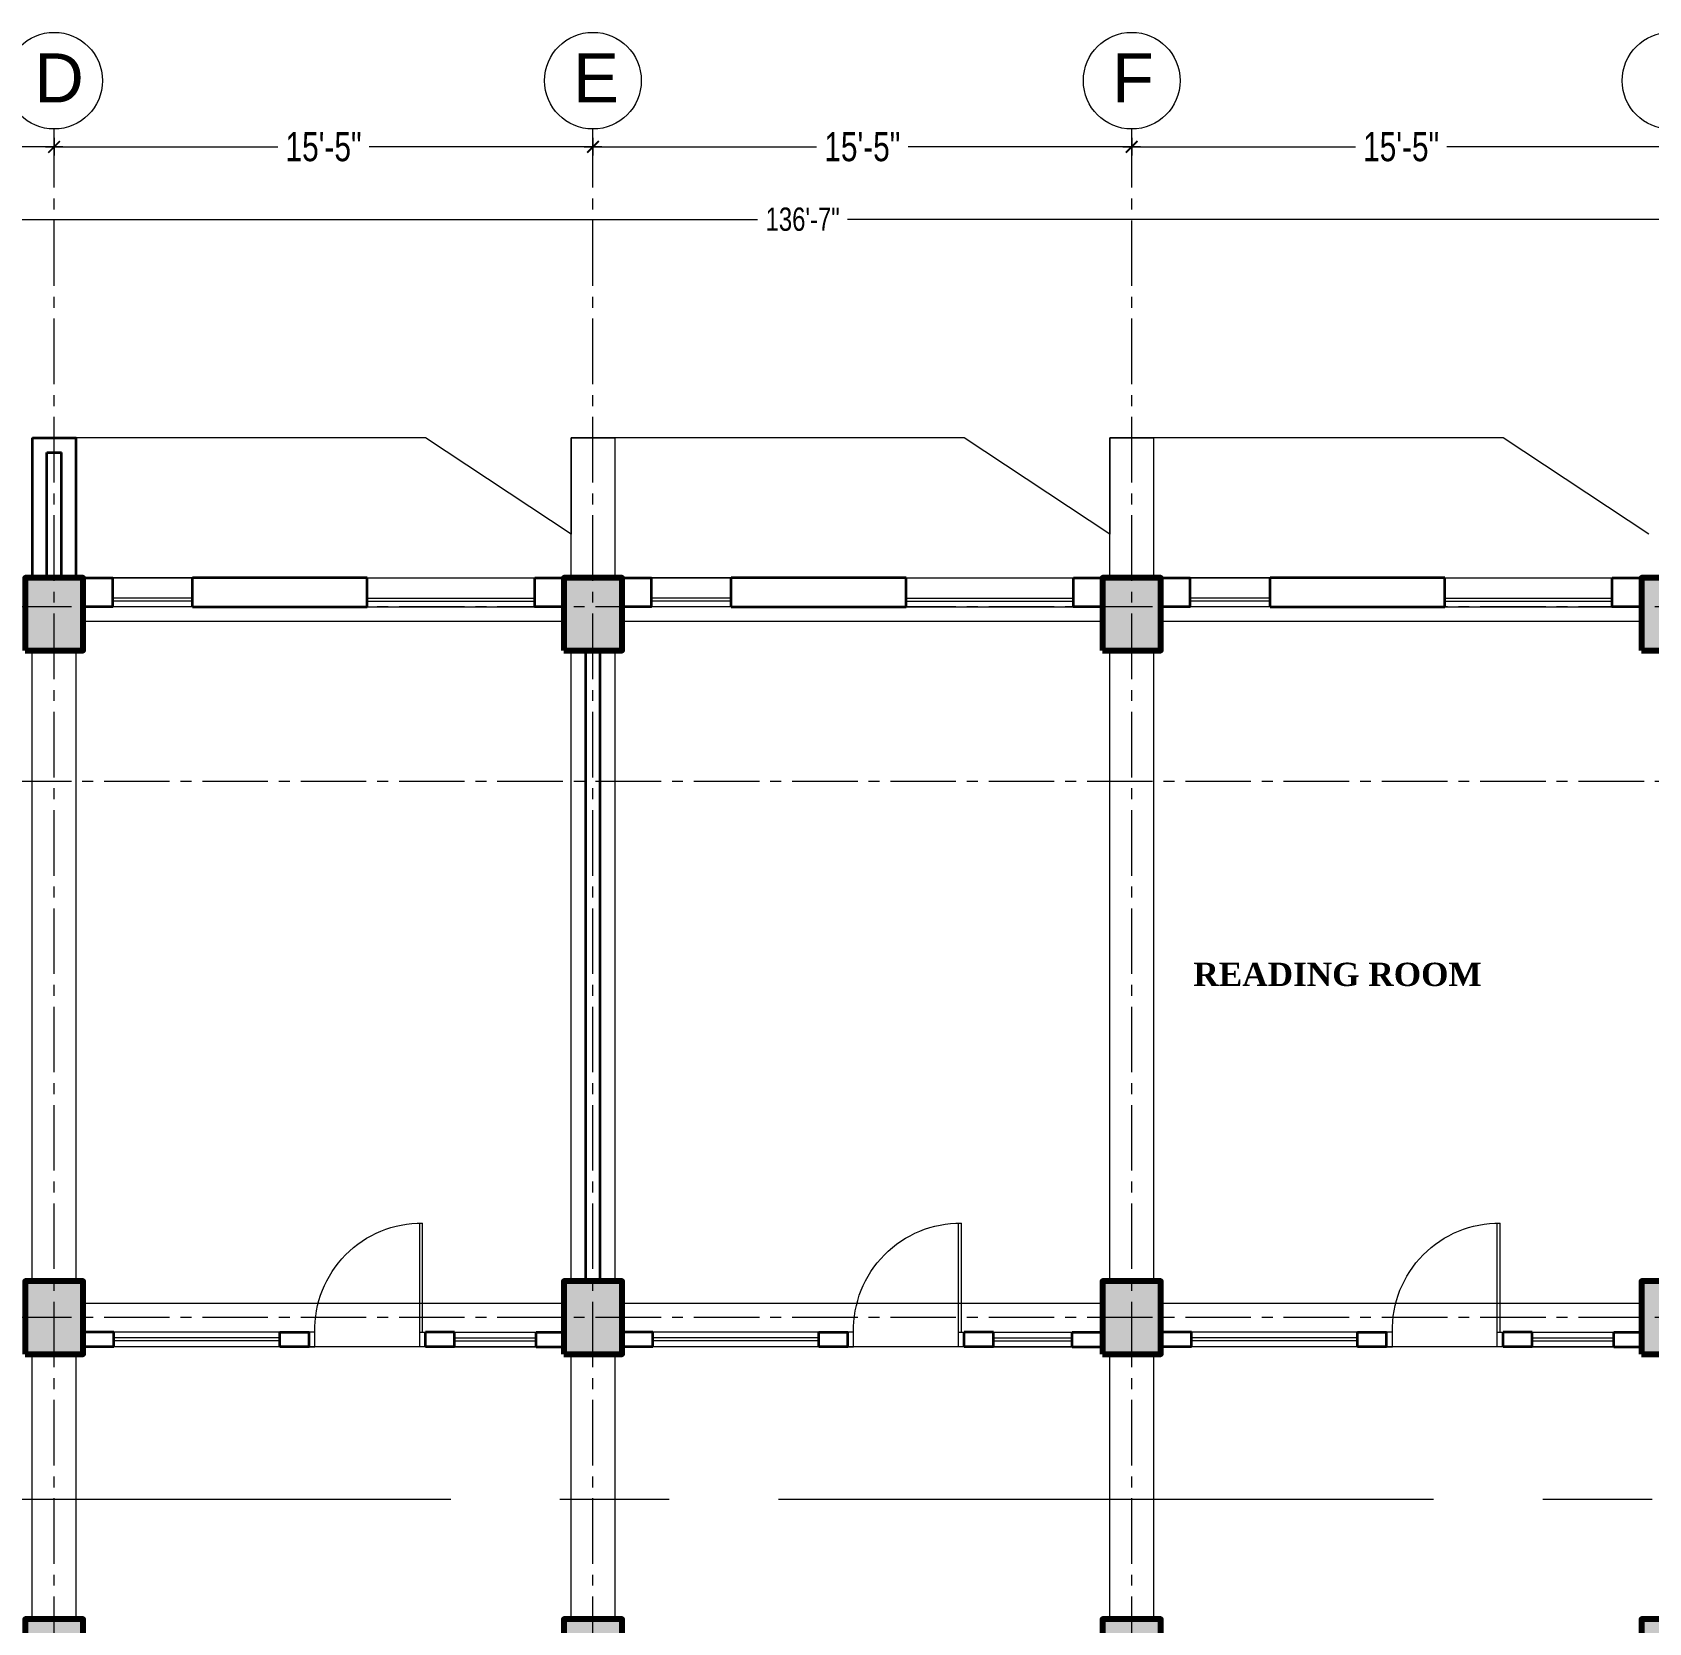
# Model space of a CAD drawing. Header units: feet. Extents: x 25261344 to 25389498, y 30010528 to 30074588.
# Drawn here: x 25357916 to 25358471, y 30072487 to 30073033 of the extents above; entities that cross this region are included whole.
import ezdxf

# ---------------------------------------------------------------- set-up
doc = ezdxf.new("R2010")
doc.units = ezdxf.units.FT
doc.header["$LTSCALE"] = 30
doc.header["$MEASUREMENT"] = 0
doc.header["$PDMODE"] = 32
doc.header["$PDSIZE"] = 15
doc.linetypes.add('CENTER2', pattern=[1.125, 0.75, -0.125, 0.125, -0.125])
doc.linetypes.add('DASHED', pattern=[0.75, 0.5, -0.25])
doc.layers.get('0').update_dxf_attribs({"lineweight": 5})
for name, color, linetype, lineweight in [('Column', 1, 'Continuous', 80), ('Dim-1', 7, 'Continuous', 9), ('Door', 32, 'Continuous', 5), ('GRADE BEAM', 2, 'Continuous', 20), ('grid text', 252, 'CENTER2', 9), ('line 2', 7, 'Continuous', 13), ('TEXT', 7, 'Continuous', 18), ('WALL', 7, 'Continuous', 35), ('WIN', 142, 'Continuous', 20)]:
    doc.layers.add(name, color=color, linetype=linetype, lineweight=lineweight)
doc.styles.add('RomanS', font='swissl.ttf')
doc.styles.get("Standard").update_dxf_attribs({"font": 'timesbd.ttf'})
doc.styles.add('SWIS_LT', font='swisscl.ttf')
doc.dimstyles.new('dim-02', dxfattribs={"dimtxt": 8, "dimasz": 3, "dimexe": 3, "dimexo": 3, "dimgap": 2, "dimtad": 0, "dimdec": 0, "dimzin": 0, "dimdsep": 46, "dimlunit": 4, "dimtxsty": 'SWIS_LT', "dimblk": 'ARCHTICK', "dimcen": 2, "dimdle": 3, "dimclrd": 256, "dimclre": 256, "dimclrt": 256, "dimadec": 0, "dimazin": 0, "dimtfac": 1, "dimtdec": 0, "dimtix": 1, "dimtmove": 0, "dimatfit": 3, "dimfxl": 0, "dimfrac": 2, "dimtolj": 1, "dimtzin": 1, "dimlwd": -1, "dimarcsym": 0})

# ---------------------------------------------------------------- blocks, each defined once
blk = doc.blocks.new('FG')
at = {"layer": 'Door'}
for p, q in [((-2, -5), (-2, -42.39)), ((-1, -5), (-1, -42.39))]:
    blk.add_line(p, q, dxfattribs=at)
for points in [[(-40, 0), (-38, 0), (-38, -5), (-40, -5)], [(0, 0), (-2, 0), (-2, -5), (0, -5)]]:
    blk.add_lwpolyline(points, dxfattribs=at)
blk.add_arc((-1.44, -5.83), 36.57, 178.7054, 270.6905, dxfattribs=at)
blk = doc.blocks.new('_ArchTick')
at = {"color": 0, "linetype": 'ByBlock', "const_width": 0.15}
blk.add_lwpolyline([(-0.5, -0.5), (0.5, 0.5)], dxfattribs=at)
blk = doc.blocks.new('*D103')
for p, q in [((25353257.4, 30072993.65), (25353337.22, 30072993.65)), ((25353448.4, 30072993.65), (25353368.59, 30072993.65))]:
    blk.add_line(p, q)
at = {"lineweight": -2}
for p, q in [((25353260.4, 30072996.78), (25353260.4, 30072990.65)), ((25353445.4, 30072996.78), (25353445.4, 30072990.65))]:
    blk.add_line(p, q, dxfattribs=at)
at = {"layer": 'Defpoints', "color": 0}
for p in [(25353260.4, 30072999.78), (25353445.4, 30072999.78), (25353445.4, 30072993.65)]:
    blk.add_point(p, dxfattribs=at)
at = {"xscale": 4, "yscale": 4, "zscale": 4, "rotation": 180}
blk.add_blockref('_ArchTick', (25353260.4, 30072993.65), dxfattribs=at)
at = {"xscale": 4, "yscale": 4, "zscale": 4}
blk.add_blockref('_ArchTick', (25353445.4, 30072993.65), dxfattribs=at)
at = {"insert": (25353352.9, 30072993.65), "char_height": 10, "attachment_point": 5, "style": 'SWIS_LT'}
blk.add_mtext('\\A1;15\'-5"', dxfattribs=at)
blk = doc.blocks.new('*D104')
for p, q in [((25353442.4, 30072993.65), (25353522.22, 30072993.65)), ((25353633.4, 30072993.65), (25353553.59, 30072993.65))]:
    blk.add_line(p, q)
at = {"lineweight": -2}
for p, q in [((25353445.4, 30072996.78), (25353445.4, 30072990.65)), ((25353630.4, 30072996.78), (25353630.4, 30072990.65))]:
    blk.add_line(p, q, dxfattribs=at)
at = {"layer": 'Defpoints', "color": 0}
for p in [(25353445.4, 30072999.78), (25353630.4, 30072999.78), (25353630.4, 30072993.65)]:
    blk.add_point(p, dxfattribs=at)
at = {"xscale": 4, "yscale": 4, "zscale": 4, "rotation": 180}
blk.add_blockref('_ArchTick', (25353445.4, 30072993.65), dxfattribs=at)
at = {"xscale": 4, "yscale": 4, "zscale": 4}
blk.add_blockref('_ArchTick', (25353630.4, 30072993.65), dxfattribs=at)
at = {"insert": (25353537.9, 30072993.65), "char_height": 10, "attachment_point": 5, "style": 'SWIS_LT'}
blk.add_mtext('\\A1;15\'-5"', dxfattribs=at)
blk = doc.blocks.new('*D105')
for p, q in [((25353627.4, 30072993.65), (25353707.22, 30072993.65)), ((25353818.4, 30072993.65), (25353738.59, 30072993.65))]:
    blk.add_line(p, q)
at = {"lineweight": -2}
for p, q in [((25353630.4, 30072996.78), (25353630.4, 30072990.65)), ((25353815.4, 30072996.78), (25353815.4, 30072990.65))]:
    blk.add_line(p, q, dxfattribs=at)
at = {"layer": 'Defpoints', "color": 0}
for p in [(25353630.4, 30072999.78), (25353815.4, 30072999.78), (25353815.4, 30072993.65)]:
    blk.add_point(p, dxfattribs=at)
at = {"xscale": 4, "yscale": 4, "zscale": 4, "rotation": 180}
blk.add_blockref('_ArchTick', (25353630.4, 30072993.65), dxfattribs=at)
at = {"xscale": 4, "yscale": 4, "zscale": 4}
blk.add_blockref('_ArchTick', (25353815.4, 30072993.65), dxfattribs=at)
at = {"insert": (25353722.9, 30072993.65), "char_height": 10, "attachment_point": 5, "style": 'SWIS_LT'}
blk.add_mtext('\\A1;15\'-5"', dxfattribs=at)
blk = doc.blocks.new('*D106')
for p, q in [((25353812.4, 30072993.65), (25353892.22, 30072993.65)), ((25354003.4, 30072993.65), (25353923.59, 30072993.65))]:
    blk.add_line(p, q)
at = {"lineweight": -2}
for p, q in [((25353815.4, 30072996.78), (25353815.4, 30072990.65)), ((25354000.4, 30072996.78), (25354000.4, 30072990.65))]:
    blk.add_line(p, q, dxfattribs=at)
at = {"layer": 'Defpoints', "color": 0}
for p in [(25353815.4, 30072999.78), (25354000.4, 30072999.78), (25354000.4, 30072993.65)]:
    blk.add_point(p, dxfattribs=at)
at = {"xscale": 4, "yscale": 4, "zscale": 4, "rotation": 180}
blk.add_blockref('_ArchTick', (25353815.4, 30072993.65), dxfattribs=at)
at = {"xscale": 4, "yscale": 4, "zscale": 4}
blk.add_blockref('_ArchTick', (25354000.4, 30072993.65), dxfattribs=at)
at = {"insert": (25353907.9, 30072993.65), "char_height": 10, "attachment_point": 5, "style": 'SWIS_LT'}
blk.add_mtext('\\A1;15\'-5"', dxfattribs=at)
blk = doc.blocks.new('*D150')
at = {"layer": 'Defpoints', "color": 0}
for p in [(25358999.61, 30072968.76), (25358999.61, 30072941.7), (25357360.61, 30072893.7)]:
    blk.add_point(p, dxfattribs=at)
at = {"layer": 'Dim-1', "lineweight": -2}
for p, q in [((25357360.61, 30072958.76), (25357360.61, 30072971.76)), ((25358999.61, 30072958.76), (25358999.61, 30072971.76))]:
    blk.add_line(p, q, dxfattribs=at)
at = {"layer": 'Dim-1'}
for p, q in [((25357357.61, 30072968.76), (25358164.65, 30072968.76)), ((25359002.61, 30072968.76), (25358195.56, 30072968.76))]:
    blk.add_line(p, q, dxfattribs=at)
at = {"layer": 'Dim-1', "xscale": 3, "yscale": 3, "zscale": 3, "rotation": 180}
blk.add_blockref('_ArchTick', (25357360.61, 30072968.76), dxfattribs=at)
at = {"layer": 'Dim-1', "xscale": 3, "yscale": 3, "zscale": 3}
blk.add_blockref('_ArchTick', (25358999.61, 30072968.76), dxfattribs=at)
at = {"layer": 'Dim-1', "insert": (25358180.11, 30072968.76), "char_height": 8, "attachment_point": 5, "style": 'SWIS_LT'}
blk.add_mtext('\\A1;136\'-7"', dxfattribs=at)
blk = doc.blocks.new('*D151')
at = {"layer": 'Defpoints', "color": 0}
for p in [(25358999.61, 30072941.7), (25357314.81, 30071881.7), (25357560.61, 30071881.7)]:
    blk.add_point(p, dxfattribs=at)
at = {"layer": 'Dim-1'}
for p, q in [((25357314.81, 30072944.7), (25357314.81, 30072424.75)), ((25357314.81, 30071878.7), (25357314.81, 30072398.65))]:
    blk.add_line(p, q, dxfattribs=at)
at = {"layer": 'Dim-1', "lineweight": -2}
for p, q in [((25357324.81, 30072941.7), (25357311.81, 30072941.7)), ((25357324.81, 30071881.7), (25357311.81, 30071881.7))]:
    blk.add_line(p, q, dxfattribs=at)
at = {"layer": 'Dim-1', "xscale": 3, "yscale": 3, "zscale": 3}
for p, rotation in [((25357314.81, 30072941.7), 90), ((25357314.81, 30071881.7), 270)]:
    blk.add_blockref('_ArchTick', p, dxfattribs=dict(at, rotation=rotation))
at = {"layer": 'Dim-1', "insert": (25357314.81, 30072411.7), "char_height": 8, "attachment_point": 5, "rotation": 90, "style": 'SWIS_LT'}
blk.add_mtext('\\A1;88\'-4"', dxfattribs=at)
blk = doc.blocks.new('CLMN-1')
at = {"layer": 'Column', "lineweight": 0}
h = blk.add_hatch(dxfattribs=at)
h.set_pattern_fill('AR-CONC', color=9, style=0)
h.set_pattern_definition([(50, (2964.0585, 2071.44), (7.172601826, -0.6275213498), [0.75, -8.25]), (355, (2964.0585, 2071.44), (-1.3875133361, 7.521921337), [0.6, -6.6]), (100.4514, (2964.656, 2071.3876), (5.7850938171, 6.8943954206), [0.6374019, -7.01142112]), (46.1842, (2964.0585, 2073.44), (10.6724104863, -1.6551901433), [1.125, -12.375]), (96.6356, (2964.948, 2073.302), (9.3466270555, 9.741178709), [0.95610288, -10.51713]), (351.1842, (2964.058, 2073.44), (9.3466194513, 9.7411860093), [0.9, -9.9]), (21, (2965.0585, 2072.94), (5.9690705212, -4.02618890665), [0.75, -8.25]), (326, (2965.0585, 2072.94), (2.4331533192, 7.2515004505), [0.6, -6.6]), (71.4514, (2965.556, 2072.6044), (8.4022262858, 3.2253049671), [0.6374019, -7.01142112]), (37.5, (2964.0585, 2071.44), (0.12159855317, 3.32893853831), [0, -6.52, 0, -6.7, 0, -6.625]), (7.5, (2964.0585, 2071.44), (2.63069537442, 3.94411711882), [0, -3.82, 0, -6.37, 0, -2.525]), (327.5, (2961.8285, 2071.44), (5.33822436172, -0.22554871734), [0, -2.5, 0, -7.8, 0, -10.35]), (317.5, (2960.8285, 2071.44), (5.8318616934, 1.0010498233), [0, -3.25, 0, -5.18, 0, -7.35])])
h.paths.add_polyline_path([(25350570.66, 30072708.02), (25350590.66, 30072708.02), (25350590.66, 30072733.02), (25350570.66, 30072733.02)])
h.paths.add_polyline_path([(25350570.66, 30072824.02), (25350590.66, 30072824.02), (25350590.66, 30072849.02), (25350570.66, 30072849.02)])
h.paths.add_polyline_path([(25350570.66, 30073065.52), (25350590.66, 30073065.52), (25350590.66, 30073090.52), (25350570.66, 30073090.52)])
h.paths.add_polyline_path([(25350570.66, 30072481.65), (25350570.66, 30072491.65), (25350585.66, 30072491.65), (25350585.66, 30072466.65), (25350560.66, 30072466.65), (25350560.66, 30072481.65)])
h.paths.add_polyline_path([(25350570.66, 30072567.52), (25350560.66, 30072567.52), (25350560.66, 30072582.52), (25350585.66, 30072582.52), (25350585.66, 30072557.52), (25350570.66, 30072557.52)])
h.paths.add_polyline_path([(25350405.66, 30072481.65), (25350415.66, 30072481.65), (25350415.66, 30072466.65), (25350390.66, 30072466.65), (25350390.66, 30072491.65), (25350405.66, 30072491.65)])
h.paths.add_polyline_path([(25350405.66, 30072567.65), (25350405.66, 30072557.65), (25350390.66, 30072557.65), (25350390.66, 30072582.65), (25350415.66, 30072582.65), (25350415.66, 30072567.65)])
h.paths.add_polyline_path([(25351495.66, 30072466.52), (25351515.66, 30072466.52), (25351515.66, 30072491.52), (25351495.66, 30072491.52)])
h.paths.add_polyline_path([(25351313.16, 30072466.52), (25351333.16, 30072466.52), (25351333.16, 30072491.52), (25351313.16, 30072491.52)])
h.paths.add_polyline_path([(25351128.16, 30072466.52), (25351148.16, 30072466.52), (25351148.16, 30072491.52), (25351128.16, 30072491.52)])
h.paths.add_polyline_path([(25350943.16, 30072466.52), (25350963.16, 30072466.52), (25350963.16, 30072491.52), (25350943.16, 30072491.52)])
h.paths.add_polyline_path([(25350758.16, 30072466.52), (25350778.16, 30072466.52), (25350778.16, 30072491.52), (25350758.16, 30072491.52)])
h.paths.add_polyline_path([(25350205.66, 30072466.52), (25350225.66, 30072466.52), (25350225.66, 30072491.52), (25350205.66, 30072491.52)])
h.paths.add_polyline_path([(25351498.16, 30072708.02), (25351518.16, 30072708.02), (25351518.16, 30072733.02), (25351498.16, 30072733.02)])
h.paths.add_polyline_path([(25351313.16, 30072708.02), (25351333.16, 30072708.02), (25351333.16, 30072733.02), (25351313.16, 30072733.02)])
h.paths.add_polyline_path([(25351128.16, 30072708.02), (25351148.16, 30072708.02), (25351148.16, 30072733.02), (25351128.16, 30072733.02)])
h.paths.add_polyline_path([(25350943.16, 30072708.02), (25350963.16, 30072708.02), (25350963.16, 30072733.02), (25350943.16, 30072733.02)])
h.paths.add_polyline_path([(25350758.16, 30072708.02), (25350778.16, 30072708.02), (25350778.16, 30072733.02), (25350758.16, 30072733.02)])
h.paths.add_polyline_path([(25350388.16, 30072708.02), (25350408.16, 30072708.02), (25350408.16, 30072733.02), (25350388.16, 30072733.02)])
h.paths.add_polyline_path([(25350205.66, 30072708.02), (25350225.66, 30072708.02), (25350225.66, 30072733.02), (25350205.66, 30072733.02)])
h.paths.add_polyline_path([(25351639.66, 30072524.02), (25351659.66, 30072524.02), (25351659.66, 30072549.02), (25351639.66, 30072549.02)])
h.paths.add_polyline_path([(25351639.66, 30072708.02), (25351659.66, 30072708.02), (25351659.66, 30072733.02), (25351639.66, 30072733.02)])
h.paths.add_polyline_path([(25351495.66, 30073065.52), (25351515.66, 30073065.52), (25351515.66, 30073090.52), (25351495.66, 30073090.52)])
h.paths.add_polyline_path([(25351639.66, 30073008.02), (25351659.66, 30073008.02), (25351659.66, 30073033.02), (25351639.66, 30073033.02)])
h.paths.add_polyline_path([(25351639.66, 30072824.02), (25351659.66, 30072824.02), (25351659.66, 30072849.02), (25351639.66, 30072849.02)])
h.paths.add_polyline_path([(25351498.16, 30072824.02), (25351518.16, 30072824.02), (25351518.16, 30072849.02), (25351498.16, 30072849.02)])
h.paths.add_polyline_path([(25351313.16, 30072824.02), (25351333.16, 30072824.02), (25351333.16, 30072849.02), (25351313.16, 30072849.02)])
h.paths.add_polyline_path([(25351128.16, 30072824.02), (25351148.16, 30072824.02), (25351148.16, 30072849.02), (25351128.16, 30072849.02)])
h.paths.add_polyline_path([(25350943.16, 30072824.02), (25350963.16, 30072824.02), (25350963.16, 30072849.02), (25350943.16, 30072849.02)])
h.paths.add_polyline_path([(25350758.16, 30072824.02), (25350778.16, 30072824.02), (25350778.16, 30072849.02), (25350758.16, 30072849.02)])
h.paths.add_polyline_path([(25350388.16, 30072824.02), (25350408.16, 30072824.02), (25350408.16, 30072849.02), (25350388.16, 30072849.02)])
h.paths.add_polyline_path([(25350205.66, 30072824.02), (25350225.66, 30072824.02), (25350225.66, 30072849.02), (25350205.66, 30072849.02)])
h.paths.add_polyline_path([(25351313.16, 30073065.52), (25351333.16, 30073065.52), (25351333.16, 30073090.52), (25351313.16, 30073090.52)])
h.paths.add_polyline_path([(25351128.16, 30073065.52), (25351148.16, 30073065.52), (25351148.16, 30073090.52), (25351128.16, 30073090.52)])
h.paths.add_polyline_path([(25350943.16, 30073065.52), (25350963.16, 30073065.52), (25350963.16, 30073090.52), (25350943.16, 30073090.52)])
h.paths.add_polyline_path([(25350758.16, 30073065.52), (25350778.16, 30073065.52), (25350778.16, 30073090.52), (25350758.16, 30073090.52)])
h.paths.add_polyline_path([(25350390.66, 30073065.52), (25350410.66, 30073065.52), (25350410.66, 30073090.52), (25350390.66, 30073090.52)])
h.paths.add_polyline_path([(25350205.66, 30073065.52), (25350225.66, 30073065.52), (25350225.66, 30073090.52), (25350205.66, 30073090.52)])
h.paths.add_polyline_path([(25350758.16, 30072254.02), (25350778.16, 30072254.02), (25350778.16, 30072279.02), (25350758.16, 30072279.02)])
h.paths.add_polyline_path([(25350388.16, 30072254.02), (25350408.16, 30072254.02), (25350408.16, 30072279.02), (25350388.16, 30072279.02)])
h.paths.add_polyline_path([(25350205.66, 30072254.02), (25350225.66, 30072254.02), (25350225.66, 30072279.02), (25350205.66, 30072279.02)])
at = {"layer": 'Column'}
for points in [[(25350758.16, 30073065.52), (25350778.16, 30073065.52), (25350778.16, 30073090.52), (25350758.16, 30073090.52)], [(25350943.16, 30073065.52), (25350963.16, 30073065.52), (25350963.16, 30073090.52), (25350943.16, 30073090.52)], [(25351128.16, 30073065.52), (25351148.16, 30073065.52), (25351148.16, 30073090.52), (25351128.16, 30073090.52)], [(25351313.16, 30073065.52), (25351333.16, 30073065.52), (25351333.16, 30073090.52), (25351313.16, 30073090.52)], [(25350758.16, 30072824.02), (25350778.16, 30072824.02), (25350778.16, 30072849.02), (25350758.16, 30072849.02)], [(25350943.16, 30072824.02), (25350963.16, 30072824.02), (25350963.16, 30072849.02), (25350943.16, 30072849.02)], [(25351128.16, 30072824.02), (25351148.16, 30072824.02), (25351148.16, 30072849.02), (25351128.16, 30072849.02)], [(25351313.16, 30072824.02), (25351333.16, 30072824.02), (25351333.16, 30072849.02), (25351313.16, 30072849.02)], [(25350758.16, 30072708.02), (25350778.16, 30072708.02), (25350778.16, 30072733.02), (25350758.16, 30072733.02)], [(25350943.16, 30072708.02), (25350963.16, 30072708.02), (25350963.16, 30072733.02), (25350943.16, 30072733.02)], [(25351128.16, 30072708.02), (25351148.16, 30072708.02), (25351148.16, 30072733.02), (25351128.16, 30072733.02)], [(25351313.16, 30072708.02), (25351333.16, 30072708.02), (25351333.16, 30072733.02), (25351313.16, 30072733.02)]]:
    blk.add_lwpolyline(points, close=True, dxfattribs=at)
blk = doc.blocks.new('T B')
at = {"layer": 'GRADE BEAM'}
for points in [[(25352808.54, 30069446.57), (25352823.54, 30069446.57), (25352823.54, 30069398.57), (25352808.54, 30069398.57)], [(25352993.54, 30069446.57), (25353008.54, 30069446.57), (25353008.54, 30069398.57), (25352993.54, 30069398.57)], [(25353178.54, 30069446.57), (25353193.54, 30069446.57), (25353193.54, 30069398.57), (25353178.54, 30069398.57)], [(25352991.04, 30069398.57), (25352991.04, 30069383.57), (25352826.04, 30069383.57), (25352826.04, 30069398.57)], [(25353176.04, 30069398.57), (25353176.04, 30069383.57), (25353011.04, 30069383.57), (25353011.04, 30069398.57)], [(25353361.04, 30069398.57), (25353361.04, 30069383.57), (25353196.04, 30069383.57), (25353196.04, 30069398.57)], [(25352808.54, 30069373.57), (25352823.54, 30069373.57), (25352823.54, 30069157.07), (25352808.54, 30069157.07)], [(25352993.54, 30069373.57), (25353008.54, 30069373.57), (25353008.54, 30069157.07), (25352993.54, 30069157.07)], [(25353178.54, 30069373.57), (25353193.54, 30069373.57), (25353193.54, 30069157.07), (25353178.54, 30069157.07)], [(25352991.04, 30069149.57), (25352991.04, 30069134.57), (25352826.04, 30069134.57), (25352826.04, 30069149.57)], [(25353176.04, 30069149.57), (25353176.04, 30069134.57), (25353011.04, 30069134.57), (25353011.04, 30069149.57)], [(25353361.04, 30069149.57), (25353361.04, 30069134.57), (25353196.04, 30069134.57), (25353196.04, 30069149.57)], [(25352808.54, 30069132.07), (25352823.54, 30069132.07), (25352823.54, 30069041.07), (25352808.54, 30069041.07)], [(25352993.54, 30069132.07), (25353008.54, 30069132.07), (25353008.54, 30069041.07), (25352993.54, 30069041.07)], [(25353178.54, 30069132.07), (25353193.54, 30069132.07), (25353193.54, 30069041.07), (25353178.54, 30069041.07)]]:
    blk.add_lwpolyline(points, close=True, dxfattribs=at)
blk = doc.blocks.new('DFGDFG')
at = {"layer": 'grid text'}
for p, q in [((25353445.4, 30071967.16), (25353445.4, 30072999.78)), ((25353630.4, 30071967.16), (25353630.4, 30072999.78)), ((25353815.4, 30071967.16), (25353815.4, 30072999.78)), ((25354565.06, 30072835.7), (25352812.85, 30072835.7)), ((25354565.06, 30072775.7), (25352812.85, 30072775.7)), ((25354565.06, 30072591.7), (25352812.85, 30072591.7))]:
    blk.add_line(p, q, dxfattribs=at)
at = {"layer": 'grid text', "linetype": 'Continuous'}
for centre in [(25353445.4, 30073016.37), (25353630.4, 30073016.37), (25353815.4, 30073016.37), (25354000.4, 30073016.37)]:
    blk.add_circle(centre, 16.59, dxfattribs=at)
at = {"layer": 'grid text', "char_height": 16.842, "attachment_point": 1, "style": 'RomanS'}
for s, insert in [('{\\C256;D}', (25353438.6, 30073025.74)), ('{\\C256;E}', (25353623.6, 30073025.74)), ('{\\C256;F}', (25353808.6, 30073025.74))]:
    blk.add_mtext_dynamic_manual_height_columns(s, width=25.401, gutter_width=84.21, heights=[32.6], dxfattribs=dict(at, insert=insert))
for base, p1, p2, picture, middle in [((25353445.4, 30072993.65), (25353260.4, 30072999.78), (25353445.4, 30072999.78), '*D103', (25353352.9, 30072993.65)), ((25353630.4, 30072993.65), (25353445.4, 30072999.78), (25353630.4, 30072999.78), '*D104', (25353537.9, 30072993.65)), ((25353815.4, 30072993.65), (25353630.4, 30072999.78), (25353815.4, 30072999.78), '*D105', (25353722.9, 30072993.65)), ((25354000.4, 30072993.65), (25353815.4, 30072999.78), (25354000.4, 30072999.78), '*D106', (25353907.9, 30072993.65))]:
    dim = blk.add_linear_dim(base=base, p1=p1, p2=p2, dimstyle='dim-02', override={"dimtxt": 10, "dimtmove": 1, "dimfxl": 10})
    dim.commit()
    dim.dimension.update_dxf_attribs({"geometry": picture, "text_midpoint": middle})

msp = doc.modelspace()

# ---------------------------------------------------------------- linework, layer by layer
at = {"linetype": 'CENTER2', "ltscale": 10}
msp.add_line((25359071.76, 30072529.2), (25357236.99, 30072529.2), dxfattribs=at)
at = {"layer": 'line 2', "linetype": 'DASHED', "ltscale": 20}
msp.add_lwpolyline([(25358470.61, 30072860.7), (25358420.61, 30072893.7), (25358285.61, 30072893.7), (25358285.61, 30072860.7), (25358235.61, 30072893.7), (25358100.61, 30072893.7), (25358100.61, 30072860.7), (25358050.61, 30072893.7), (25357930.61, 30072893.7)], dxfattribs=at)
at = {"layer": 'WALL', "ltscale": 10}
for p, q in [((25357915.61, 30072845.7), (25357915.61, 30072893.7)), ((25357915.61, 30072893.7), (25357930.61, 30072893.7)), ((25357930.61, 30072845.7), (25357930.61, 30072893.7)), ((25357920.61, 30072845.7), (25357920.61, 30072888.7)), ((25357920.61, 30072888.7), (25357925.61, 30072888.7)), ((25357925.61, 30072845.7), (25357925.61, 30072888.7)), ((25357970.61, 30072835.7), (25357970.61, 30072845.7)), ((25358030.61, 30072845.7), (25357970.61, 30072845.7)), ((25358030.61, 30072835.7), (25358030.61, 30072845.7)), ((25358155.61, 30072835.7), (25358155.61, 30072845.7)), ((25358215.61, 30072845.7), (25358155.61, 30072845.7)), ((25358215.61, 30072835.7), (25358215.61, 30072845.7)), ((25358340.61, 30072835.7), (25358340.61, 30072845.7)), ((25358400.61, 30072845.7), (25358340.61, 30072845.7)), ((25358400.61, 30072835.7), (25358400.61, 30072845.7)), ((25357970.61, 30072835.7), (25358030.61, 30072835.7)), ((25358155.61, 30072835.7), (25358215.61, 30072835.7)), ((25358340.61, 30072835.7), (25358400.61, 30072835.7)), ((25358105.61, 30072604.2), (25358105.61, 30072820.7)), ((25358110.61, 30072604.2), (25358110.61, 30072820.7)), ((25357943.61, 30072586.7), (25357933.11, 30072586.7)), ((25357943.61, 30072581.7), (25357943.61, 30072586.7)), ((25358000.61, 30072581.7), (25358000.61, 30072586.7)), ((25358000.61, 30072586.7), (25358010.61, 30072586.7)), ((25358010.61, 30072581.7), (25358010.61, 30072586.7)), ((25358060.61, 30072586.7), (25358050.61, 30072586.7)), ((25358088.61, 30072586.7), (25358098.11, 30072586.7)), ((25358128.61, 30072586.7), (25358118.11, 30072586.7)), ((25358128.61, 30072581.7), (25358128.61, 30072586.7)), ((25358185.61, 30072581.7), (25358185.61, 30072586.7)), ((25358185.61, 30072586.7), (25358195.61, 30072586.7)), ((25358195.61, 30072581.7), (25358195.61, 30072586.7)), ((25358245.61, 30072586.7), (25358235.61, 30072586.7)), ((25358272.61, 30072586.7), (25358283.11, 30072586.7)), ((25358313.61, 30072586.7), (25358303.11, 30072586.7)), ((25358313.61, 30072581.7), (25358313.61, 30072586.7)), ((25358370.61, 30072581.7), (25358370.61, 30072586.7)), ((25358370.61, 30072586.7), (25358380.61, 30072586.7)), ((25358380.61, 30072581.7), (25358380.61, 30072586.7)), ((25358430.61, 30072586.7), (25358420.61, 30072586.7)), ((25358458.61, 30072586.7), (25358468.11, 30072586.7)), ((25358458.61, 30072586.7), (25358468.11, 30072586.7)), ((25357943.61, 30072581.7), (25357933.11, 30072581.7)), ((25358010.61, 30072581.7), (25358000.61, 30072581.7)), ((25358060.61, 30072581.7), (25358050.61, 30072581.7)), ((25358088.61, 30072581.7), (25358098.11, 30072581.7)), ((25358128.61, 30072581.7), (25358118.11, 30072581.7)), ((25358195.61, 30072581.7), (25358185.61, 30072581.7)), ((25358245.61, 30072581.7), (25358235.61, 30072581.7)), ((25358272.61, 30072581.7), (25358283.11, 30072581.7)), ((25358313.61, 30072581.7), (25358303.11, 30072581.7)), ((25358380.61, 30072581.7), (25358370.61, 30072581.7)), ((25358430.61, 30072581.7), (25358420.61, 30072581.7)), ((25358458.61, 30072581.7), (25358468.11, 30072581.7)), ((25358458.61, 30072581.7), (25358468.11, 30072581.7))]:
    msp.add_line(p, q, dxfattribs=at)
for points in [[(25357933.11, 30072845.7), (25357943.11, 30072845.7), (25357943.11, 30072835.7), (25357933.11, 30072835.7)], [(25358088.11, 30072845.7), (25358098.11, 30072845.7), (25358098.11, 30072835.7), (25358088.11, 30072835.7)], [(25358118.11, 30072845.7), (25358128.11, 30072845.7), (25358128.11, 30072835.7), (25358118.11, 30072835.7)], [(25358273.11, 30072845.7), (25358283.11, 30072845.7), (25358283.11, 30072835.7), (25358273.11, 30072835.7)], [(25358303.11, 30072845.7), (25358313.11, 30072845.7), (25358313.11, 30072835.7), (25358303.11, 30072835.7)], [(25358458.11, 30072845.7), (25358468.11, 30072845.7), (25358468.11, 30072835.7), (25358458.11, 30072835.7)]]:
    msp.add_lwpolyline(points, close=True, dxfattribs=at)
for points in [[(25358050.61, 30072581.7), (25358050.61, 30072586.7)], [(25358060.61, 30072581.7), (25358060.61, 30072586.7)], [(25358088.61, 30072581.7), (25358088.61, 30072586.7)], [(25358235.61, 30072581.7), (25358235.61, 30072586.7)], [(25358245.61, 30072581.7), (25358245.61, 30072586.7)], [(25358272.61, 30072581.7), (25358272.61, 30072586.7)], [(25358420.61, 30072581.7), (25358420.61, 30072586.7)], [(25358430.61, 30072581.7), (25358430.61, 30072586.7)], [(25358458.61, 30072581.7), (25358458.61, 30072586.7)], [(25358458.61, 30072581.7), (25358458.61, 30072586.7)]]:
    msp.add_lwpolyline(points, dxfattribs=at)
at = {"layer": 'WIN'}
for p, q in [((25357970.61, 30072845.7), (25357940.61, 30072845.7)), ((25358030.61, 30072845.7), (25358090.61, 30072845.7)), ((25358155.61, 30072845.7), (25358125.61, 30072845.7)), ((25358215.61, 30072845.7), (25358275.61, 30072845.7)), ((25358340.61, 30072845.7), (25358310.61, 30072845.7)), ((25358400.61, 30072845.7), (25358460.61, 30072845.7)), ((25357970.61, 30072838.7), (25357943.11, 30072838.7)), ((25357970.61, 30072837.7), (25357943.11, 30072837.7)), ((25358030.61, 30072838.7), (25358088.11, 30072838.7)), ((25358030.61, 30072837.7), (25358088.11, 30072837.7)), ((25358155.61, 30072838.7), (25358128.11, 30072838.7)), ((25358155.61, 30072837.7), (25358128.11, 30072837.7)), ((25358215.61, 30072838.7), (25358273.11, 30072838.7)), ((25358215.61, 30072837.7), (25358273.11, 30072837.7)), ((25358340.61, 30072838.7), (25358313.11, 30072838.7)), ((25358340.61, 30072837.7), (25358313.11, 30072837.7)), ((25358400.61, 30072838.7), (25358458.11, 30072838.7)), ((25358400.61, 30072837.7), (25358458.11, 30072837.7)), ((25357970.61, 30072835.7), (25357940.61, 30072835.7)), ((25358030.61, 30072835.7), (25358090.61, 30072835.7)), ((25358155.61, 30072835.7), (25358125.61, 30072835.7)), ((25358215.61, 30072835.7), (25358275.61, 30072835.7)), ((25358340.61, 30072835.7), (25358310.61, 30072835.7)), ((25358400.61, 30072835.7), (25358460.61, 30072835.7)), ((25358000.61, 30072586.7), (25357943.61, 30072586.7)), ((25358060.61, 30072586.7), (25358088.61, 30072586.7)), ((25358185.61, 30072586.7), (25358128.61, 30072586.7)), ((25358245.61, 30072586.7), (25358272.61, 30072586.7)), ((25358370.61, 30072586.7), (25358313.61, 30072586.7)), ((25358430.61, 30072586.7), (25358458.61, 30072586.7)), ((25358000.61, 30072584.7), (25357943.61, 30072584.7)), ((25358000.61, 30072583.7), (25357943.61, 30072583.7)), ((25358000.61, 30072581.7), (25357943.61, 30072581.7)), ((25358060.61, 30072584.7), (25358088.61, 30072584.7)), ((25358060.61, 30072583.7), (25358088.61, 30072583.7)), ((25358060.61, 30072581.7), (25358088.61, 30072581.7)), ((25358185.61, 30072584.7), (25358128.61, 30072584.7)), ((25358185.61, 30072583.7), (25358128.61, 30072583.7)), ((25358185.61, 30072581.7), (25358128.61, 30072581.7)), ((25358245.61, 30072584.7), (25358272.61, 30072584.7)), ((25358245.61, 30072583.7), (25358272.61, 30072583.7)), ((25358245.61, 30072581.7), (25358272.61, 30072581.7)), ((25358370.61, 30072584.7), (25358313.61, 30072584.7)), ((25358370.61, 30072583.7), (25358313.61, 30072583.7)), ((25358370.61, 30072581.7), (25358313.61, 30072581.7)), ((25358430.61, 30072584.7), (25358458.61, 30072584.7)), ((25358430.61, 30072583.7), (25358458.61, 30072583.7)), ((25358430.61, 30072581.7), (25358458.61, 30072581.7))]:
    msp.add_line(p, q, dxfattribs=at)

# ---------------------------------------------------------------- block references
msp.add_blockref('DFGDFG', (4477.7, 0))
at = {"layer": 'Dim-1'}
msp.add_blockref('CLMN-1', (7154.95, -244.83), dxfattribs=at)
at = {"layer": 'Door', "color": 2, "xscale": -1, "rotation": 180}
for p in [(25358050.61, 30072581.7), (25358235.61, 30072581.7), (25358420.61, 30072581.7)]:
    msp.add_blockref('FG', p, dxfattribs=at)
at = {"layer": 'GRADE BEAM'}
msp.add_blockref('T B', (5107.06, 3447.13), dxfattribs=at)

# ---------------------------------------------------------------- texts
at = {"layer": 'TEXT', "ltscale": 10, "insert": (25358413.27, 30072713.54), "char_height": 8, "width": 179.7812, "attachment_point": 3}
msp.add_mtext('READING ROOM', dxfattribs=at)

# ---------------------------------------------------------------- dimensions: what is measured, and where the dimension line sits
at = {"layer": 'Dim-1'}
dim = msp.add_linear_dim(base=(25358999.61, 30072968.76), p1=(25357360.61, 30072893.7), p2=(25358999.61, 30072941.7), dimstyle='dim-02', override={"dimtxt": 8, "dimfxl": 10}, dxfattribs=at)
dim.commit()
dim.dimension.update_dxf_attribs({"geometry": '*D150', "text_midpoint": (25358180.11, 30072968.76)})
dim = msp.add_linear_dim(base=(25357314.81, 30071881.7), p1=(25358999.61, 30072941.7), p2=(25357560.61, 30071881.7), angle=90, dimstyle='dim-02', override={"dimtxt": 8, "dimfxl": 10}, dxfattribs=at)
dim.commit()
dim.dimension.update_dxf_attribs({"geometry": '*D151', "text_midpoint": (25357314.81, 30072411.7)})

doc.saveas('drawing.dxf')
